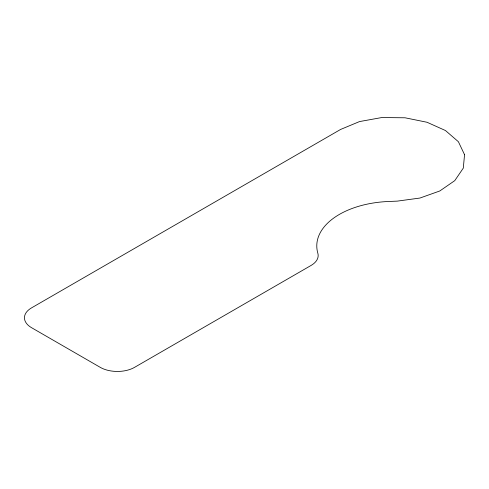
<?xml version="1.0" encoding="UTF-8"?>
<svg xmlns="http://www.w3.org/2000/svg" width="489" height="489" viewBox="0 0 489 489"><rect width="100%" height="100%" fill="white"/><g stroke="black" fill="none" stroke-linecap="round" stroke-linejoin="round"><path stroke-width="0.73" d="M464.55 154.695L463.297 168.13L454.752 180.649L439.8 190.973L419.965 198.039L397.282 201.126L388.425 201.492A77.109 44.517 0 0 0 317.838 253.235A24.279 14.016 0 0 1 311.053 265.46L134.579 367.343A24.279 14.016 0 0 1 100.239 367.343L31.559 327.691A24.279 14.016 0 0 1 31.559 307.868L340.613 129.438L359.519 121.572L381.762 117.549L405.063 117.788L427.044 122.268L445.448 130.526L458.389 141.718L464.55 154.695"/></g></svg>
